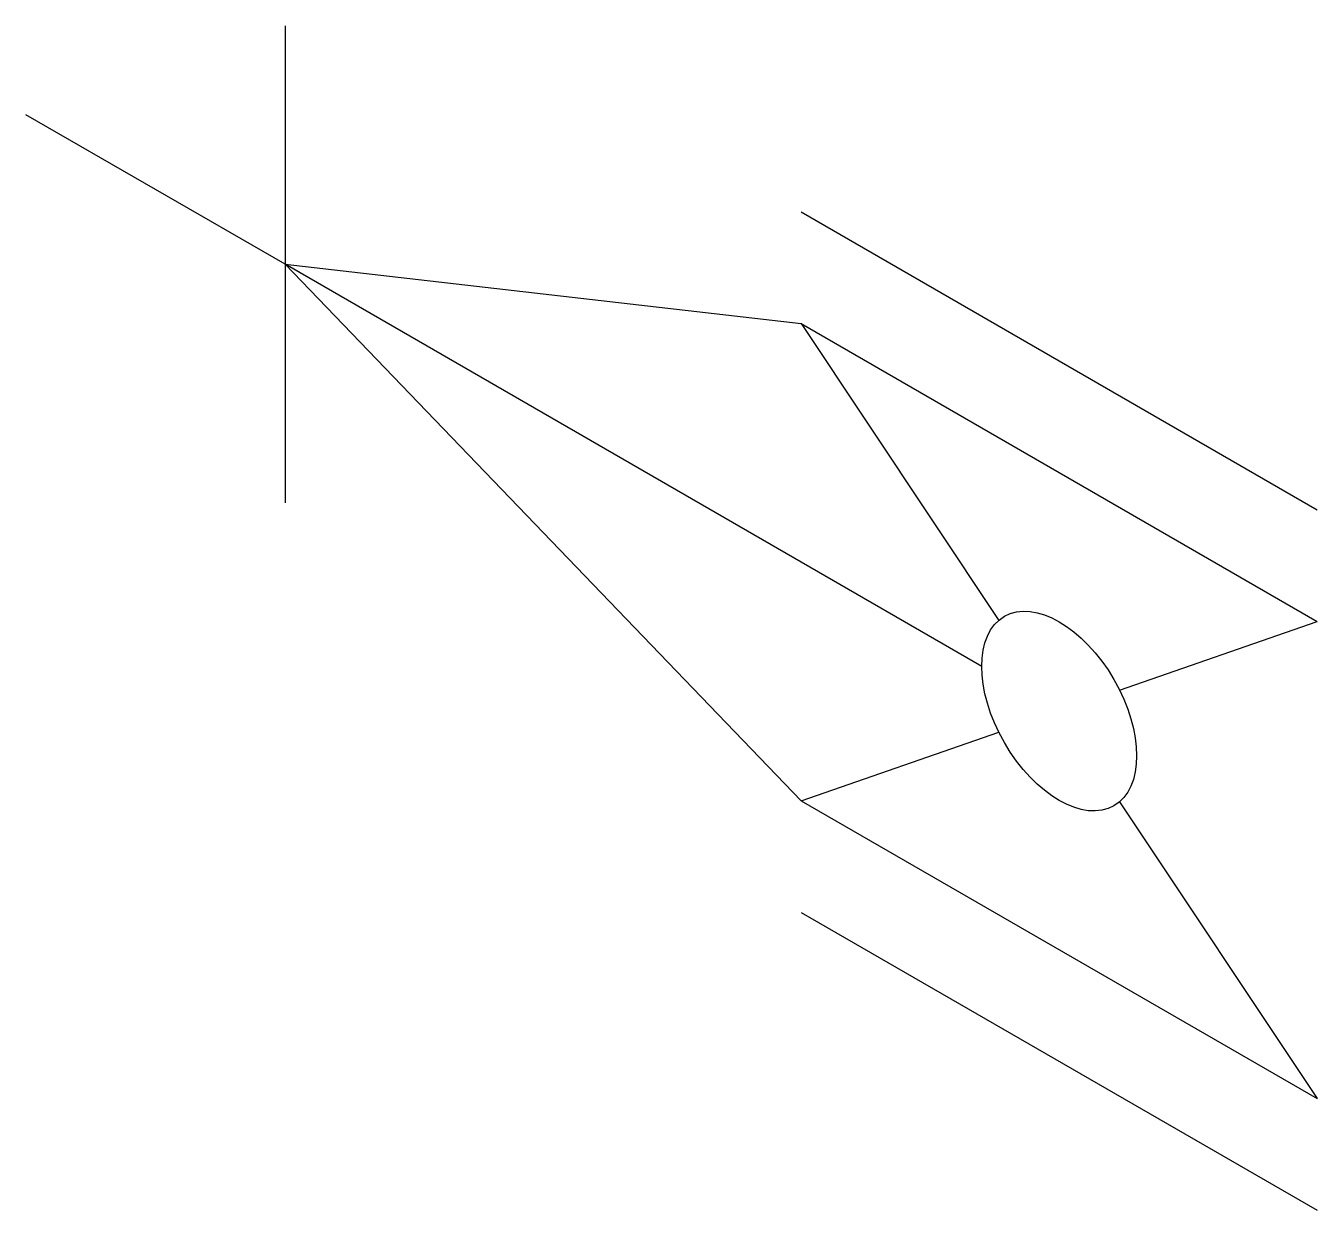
# Model space of a CAD drawing. Header units: millimetres. Extents: x -9991.721 to -9990.854, y -51.671 to -50.875.
import ezdxf

# ---------------------------------------------------------------- set-up
doc = ezdxf.new("R2010")
doc.units = ezdxf.units.MM
doc.layers.add('Tub_iso_válvulas', color=2, linetype='Continuous')

msp = doc.modelspace()

# ---------------------------------------------------------------- linework, layer by layer
at = {"layer": 'Tub_iso_válvulas', "color": 1}
for p, q in [((-9991.5467, -50.87519), (-9991.5467, -51.19552)), ((-9991.5467, -51.03535), (-9991.72076, -50.93486)), ((-9991.5467, -51.03535), (-9991.20029, -51.39552)), ((-9991.5467, -51.03535), (-9991.20029, -51.07519)), ((-9991.07904, -51.30535), (-9991.5467, -51.03535))]:
    msp.add_line(p, q, dxfattribs=at)
at = {"layer": 'Tub_iso_válvulas'}
for p, q in [((-9991.20029, -51.00019), (-9990.85388, -51.20019)), ((-9991.20029, -51.07519), (-9991.06764, -51.27443)), ((-9991.20029, -51.07519), (-9990.85388, -51.27519)), ((-9990.98652, -51.32126), (-9990.85388, -51.27519)), ((-9991.20029, -51.39552), (-9991.06764, -51.34944)), ((-9991.20029, -51.39552), (-9990.85388, -51.59552)), ((-9990.98652, -51.39627), (-9990.85388, -51.59552)), ((-9991.20029, -51.47052), (-9990.85388, -51.67052))]:
    msp.add_line(p, q, dxfattribs=at)
msp.add_ellipse((-9991.02708, -51.33535), major_axis=(0.03674, -0.06364), ratio=0.57735, dxfattribs=at)

doc.saveas('drawing.dxf')
